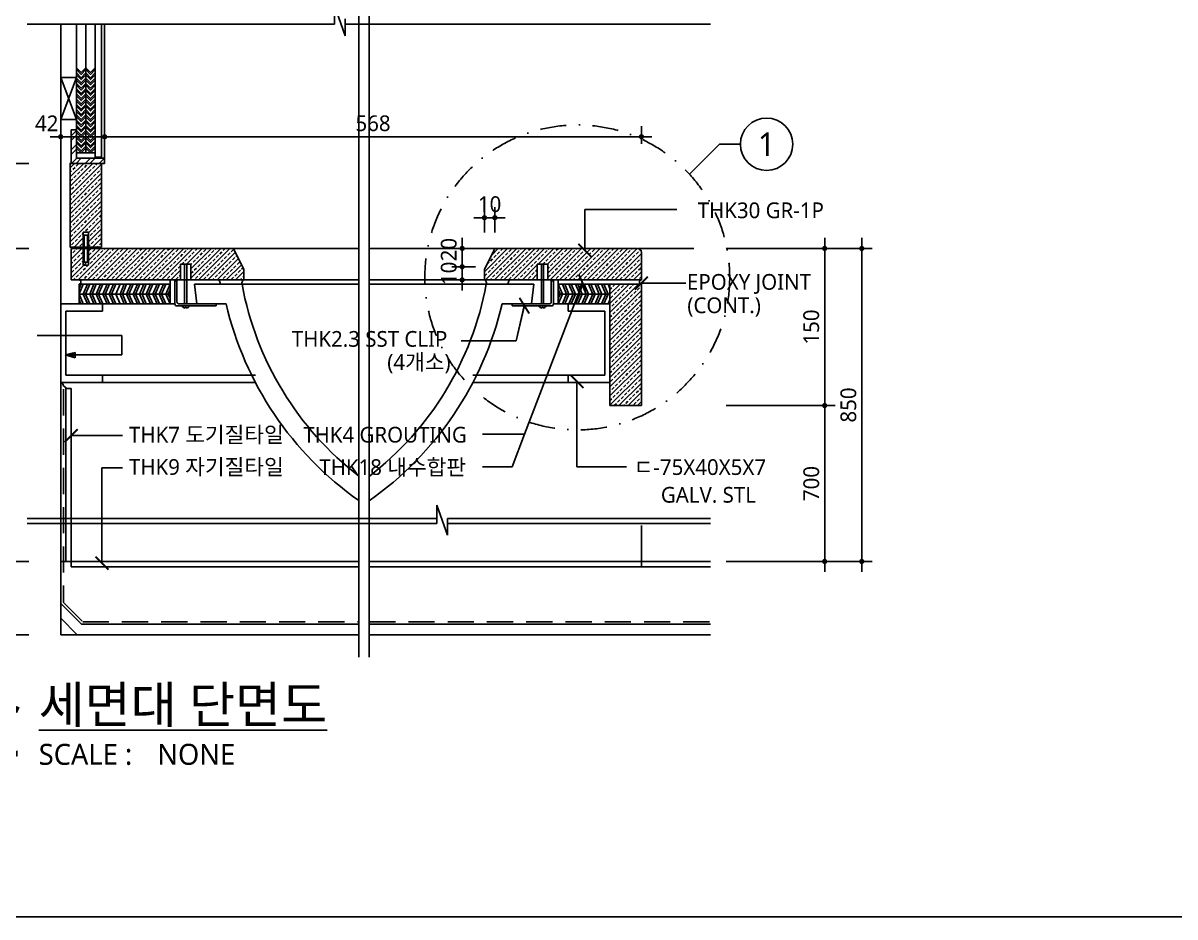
# Model space of a CAD drawing. Header units: millimetres. Extents: x 5 to 8415, y 10 to 5950.
# Drawn here: x 1299 to 3499, y 10 to 1717 of the extents above; entities that cross this region are included whole.
import ezdxf
from ezdxf.enums import TextEntityAlignment as Align

# ---------------------------------------------------------------- set-up
doc = ezdxf.new("R2010")
doc.units = ezdxf.units.MM
doc.header["$LTSCALE"] = 100
doc.linetypes.add('DASHDOT', pattern=[1, 0.5, -0.25, 0, -0.25])
doc.linetypes.add('DASHED', pattern=[0.75, 0.5, -0.25])
doc.layers.get('Defpoints').update_dxf_attribs({"color": 137})
for name, color, linetype in [('3TXT', 3, 'Continuous'), ('A-Leader', 6, 'Continuous'), ('a-TAG-1', 6, 'Continuous'), ('DIM', 7, 'Continuous'), ('ELE', 7, 'Continuous'), ('FIN', 5, 'Continuous'), ('HAT', 5, 'Continuous'), ('SYM-LEAD', 6, 'Continuous'), ('TAG', 6, 'Continuous'), ('TILE', 10, 'Continuous'), ('TXT', 3, 'Continuous'), ('WAL', 3, 'Continuous')]:
    doc.layers.add(name, color=color, linetype=linetype)
doc.styles.add('ARIAL', font='malgun.ttf')
doc.styles.add('굴림체(옥산)', font='malgun.ttf')
doc.styles.add('맑은고딕', font='malgun.ttf')
doc.styles.add('스타일1', font='malgun.ttf')
doc.styles.add('스타일2', font='malgun.ttf')
doc.dimstyles.new('CJA-1', dxfattribs={"dimscale": 50, "dimtxt": 3, "dimasz": 1, "dimexe": 2, "dimexo": 3, "dimgap": 1, "dimtad": 1, "dimdec": 0, "dimdsep": 46, "dimlunit": 6, "dimtxsty": '굴림체(옥산)', "dimblk": 'CJDOT', "dimcen": 0.09, "dimclrd": 256, "dimclre": 256, "dimclrt": 3, "dimazin": 2, "dimtfac": 1, "dimtdec": 0, "dimtix": 1, "dimtmove": 2, "dimatfit": 3, "dimldrblk": 'CJDOT', "dimfxl": 1, "dimtolj": 1, "dimtzin": 0, "dimarcsym": 0})
doc.dimstyles.new('DIM-QD 1', dxfattribs={"dimtxt": 3, "dimasz": 1.5, "dimexe": 1, "dimexo": 0, "dimgap": 1, "dimtad": 1, "dimdec": 3, "dimdsep": 46, "dimtxsty": 'ARIAL', "dimblk1": 'ARCHTICK', "dimblk2": 'ARCHTICK', "dimsah": 1, "dimcen": 0, "dimclrd": 256, "dimclre": 256, "dimclrt": 3, "dimazin": 2, "dimtfac": 1, "dimtdec": 3, "dimtix": 1, "dimtmove": 2, "dimatfit": 3, "dimldrblk": 'ARCHTICK', "dimfxl": 1, "dimtolj": 1, "dimtzin": 0, "dimarcsym": 0})
pattern_1 = [(45, (-4276.436, 124.019), (-8.838835, 8.838835), []), (45, (-4267.598, 124.019), (-8.838835, 8.838835), [6.25, -3.125])]

# ---------------------------------------------------------------- blocks, each defined once
blk = doc.blocks.new('CJDOT')
blk.add_line((-2, 0), (2, 0))
at = {"const_width": 0.5}
blk.add_lwpolyline([(-0.25, 0, 1), (0.25, 0, 1)], format="xyb", close=True, dxfattribs=at)
blk = doc.blocks.new('*D8')
at = {"layer": 'Defpoints', "color": 0, "transparency": 16777216}
for p in [(1454.6, 1499.5), (1454.6, 1456.1), (2480, 1456.1)]:
    blk.add_point(p, dxfattribs=at)
at = {"layer": 'DIM', "lineweight": -2, "transparency": 16777216}
for p, q in [((1454.6, 1486.1), (1454.6, 1519.5)), ((2480, 1486.1), (2480, 1519.5)), ((2470, 1499.5), (1464.6, 1499.5))]:
    blk.add_line(p, q, dxfattribs=at)
at = {"layer": 'DIM', "lineweight": -2, "transparency": 16777216, "xscale": 10, "yscale": 10, "zscale": 10, "rotation": 180}
blk.add_blockref('CJDOT', (1454.6, 1499.5), dxfattribs=at)
at = {"layer": 'DIM', "lineweight": -2, "transparency": 16777216, "xscale": 10, "yscale": 10, "zscale": 10}
blk.add_blockref('CJDOT', (2480, 1499.5), dxfattribs=at)
at = {"layer": 'DIM', "color": 3, "transparency": 16777216, "insert": (1967.3, 1525), "char_height": 30, "attachment_point": 5, "style": '맑은고딕'}
blk.add_mtext('\\A1;568', dxfattribs=at)
blk = doc.blocks.new('*D12')
at = {"layer": 'Defpoints', "color": 0, "transparency": 16777216}
for p in [(1339.5, 688.4), (1160.7, 548.4), (1339.5, 548.4)]:
    blk.add_point(p, dxfattribs=at)
at = {"layer": 'DIM', "lineweight": -2, "transparency": 16777216}
for p, q in [((1309.5, 688.4), (1140.7, 688.4)), ((1160.7, 678.4), (1160.7, 558.4)), ((1309.5, 548.4), (1140.7, 548.4))]:
    blk.add_line(p, q, dxfattribs=at)
at = {"layer": 'DIM', "lineweight": -2, "transparency": 16777216, "xscale": 10, "yscale": 10, "zscale": 10}
for p, rotation in [((1160.7, 688.4), 90), ((1160.7, 548.4), 270)]:
    blk.add_blockref('CJDOT', p, dxfattribs=dict(at, rotation=rotation))
at = {"layer": 'DIM', "color": 3, "transparency": 16777216, "insert": (1135.1, 618.4), "char_height": 30, "attachment_point": 5, "rotation": 90, "style": '맑은고딕'}
blk.add_mtext('\\A1;100', dxfattribs=at)
blk = doc.blocks.new('*D13')
at = {"layer": 'Defpoints', "color": 0, "transparency": 16777216}
for p in [(1160.7, 1286.1), (1266.7, 1286.1), (1339.5, 688.4)]:
    blk.add_point(p, dxfattribs=at)
at = {"layer": 'DIM', "lineweight": -2, "transparency": 16777216}
for p, q in [((1236.7, 1286.1), (1140.7, 1286.1)), ((1160.7, 698.4), (1160.7, 1276.1)), ((1309.5, 688.4), (1140.7, 688.4))]:
    blk.add_line(p, q, dxfattribs=at)
at = {"layer": 'DIM', "lineweight": -2, "transparency": 16777216, "xscale": 10, "yscale": 10, "zscale": 10}
for p, rotation in [((1160.7, 1286.1), 90), ((1160.7, 688.4), 270)]:
    blk.add_blockref('CJDOT', p, dxfattribs=dict(at, rotation=rotation))
at = {"layer": 'DIM', "color": 3, "transparency": 16777216, "insert": (1135.2, 987.2), "char_height": 30, "attachment_point": 5, "rotation": 90, "style": '맑은고딕'}
blk.add_mtext('\\A1;850', dxfattribs=at)
blk = doc.blocks.new('*D14')
at = {"layer": 'Defpoints', "color": 0, "transparency": 16777216}
for p in [(1160.7, 2012.5), (1323.6, 2012.5), (1339.5, 1448.6)]:
    blk.add_point(p, dxfattribs=at)
at = {"layer": 'DIM', "lineweight": -2, "transparency": 16777216}
for p, q in [((1293.6, 2012.5), (1140.7, 2012.5)), ((1160.7, 1458.6), (1160.7, 2002.5)), ((1309.5, 1448.6), (1140.7, 1448.6))]:
    blk.add_line(p, q, dxfattribs=at)
at = {"layer": 'DIM', "lineweight": -2, "transparency": 16777216, "xscale": 10, "yscale": 10, "zscale": 10}
for p, rotation in [((1160.7, 2012.5), 90), ((1160.7, 1448.6), 270)]:
    blk.add_blockref('CJDOT', p, dxfattribs=dict(at, rotation=rotation))
at = {"layer": 'DIM', "color": 3, "transparency": 16777216, "insert": (1135.5, 1730.6), "char_height": 30, "attachment_point": 5, "rotation": 90, "style": '맑은고딕'}
blk.add_mtext('\\A1;VAR.', dxfattribs=at)
blk = doc.blocks.new('*D15')
at = {"layer": 'Defpoints', "color": 0, "transparency": 16777216}
for p in [(1160.7, 1448.6), (1339.5, 1448.6), (1339.5, 1286.1)]:
    blk.add_point(p, dxfattribs=at)
at = {"layer": 'DIM', "lineweight": -2, "transparency": 16777216}
for p, q in [((1309.5, 1448.6), (1140.7, 1448.6)), ((1160.7, 1296.1), (1160.7, 1438.6)), ((1309.5, 1286.1), (1140.7, 1286.1))]:
    blk.add_line(p, q, dxfattribs=at)
at = {"layer": 'DIM', "lineweight": -2, "transparency": 16777216, "xscale": 10, "yscale": 10, "zscale": 10}
for p, rotation in [((1160.7, 1448.6), 90), ((1160.7, 1286.1), 270)]:
    blk.add_blockref('CJDOT', p, dxfattribs=dict(at, rotation=rotation))
at = {"layer": 'DIM', "color": 3, "transparency": 16777216, "insert": (1135.3, 1367.4), "char_height": 30, "attachment_point": 5, "rotation": 90, "style": '맑은고딕'}
blk.add_mtext('\\A1;{\\f굴림|b0|i0|c129|p49;100}', dxfattribs=at)
blk = doc.blocks.new('*D25')
at = {"layer": 'Defpoints', "color": 0, "transparency": 16777216}
for p in [(2612.1, 986.1), (2612.1, 688.4), (2830.1, 688.4)]:
    blk.add_point(p, dxfattribs=at)
at = {"layer": 'DIM', "lineweight": -2, "transparency": 16777216}
for p, q in [((2642.1, 986.1), (2850.1, 986.1)), ((2830.1, 976.1), (2830.1, 698.4)), ((2642.1, 688.4), (2850.1, 688.4))]:
    blk.add_line(p, q, dxfattribs=at)
at = {"layer": 'DIM', "lineweight": -2, "transparency": 16777216, "xscale": 10, "yscale": 10, "zscale": 10}
for p, rotation in [((2830.1, 986.1), 90), ((2830.1, 688.4), 270)]:
    blk.add_blockref('CJDOT', p, dxfattribs=dict(at, rotation=rotation))
at = {"layer": 'DIM', "color": 3, "transparency": 16777216, "insert": (2804.6, 837.2), "char_height": 30, "attachment_point": 5, "rotation": 90, "style": '맑은고딕'}
blk.add_mtext('\\A1;700', dxfattribs=at)
blk = doc.blocks.new('*D26')
at = {"layer": 'Defpoints', "color": 0, "transparency": 16777216}
for p in [(2765.3, 1286.1), (2901, 1286.1), (2765.3, 688.4)]:
    blk.add_point(p, dxfattribs=at)
at = {"layer": 'DIM', "lineweight": -2, "transparency": 16777216}
for p, q in [((2795.3, 1286.1), (2921, 1286.1)), ((2901, 698.4), (2901, 1276.1)), ((2795.3, 688.4), (2921, 688.4))]:
    blk.add_line(p, q, dxfattribs=at)
at = {"layer": 'DIM', "lineweight": -2, "transparency": 16777216, "xscale": 10, "yscale": 10, "zscale": 10}
for p, rotation in [((2901, 1286.1), 90), ((2901, 688.4), 270)]:
    blk.add_blockref('CJDOT', p, dxfattribs=dict(at, rotation=rotation))
at = {"layer": 'DIM', "color": 3, "transparency": 16777216, "insert": (2875.5, 987.2), "char_height": 30, "attachment_point": 5, "rotation": 90, "style": '맑은고딕'}
blk.add_mtext('\\A1;850', dxfattribs=at)
blk = doc.blocks.new('*D27')
at = {"layer": 'Defpoints', "color": 0, "transparency": 16777216}
for p in [(2137.6, 1286.1), (2192.8, 1286.1), (2192.8, 1251.1)]:
    blk.add_point(p, dxfattribs=at)
at = {"layer": 'DIM', "lineweight": -2, "transparency": 16777216}
for p, q in [((2137.6, 1296.1), (2137.6, 1306.1)), ((2162.8, 1286.1), (2117.6, 1286.1)), ((2137.6, 1251.1), (2137.6, 1286.1)), ((2162.8, 1251.1), (2117.6, 1251.1)), ((2137.6, 1241.1), (2137.6, 1231.1))]:
    blk.add_line(p, q, dxfattribs=at)
at = {"layer": 'DIM', "lineweight": -2, "transparency": 16777216, "xscale": 10, "yscale": 10, "zscale": 10}
for p, rotation in [((2137.6, 1286.1), 270), ((2137.6, 1251.1), 90)]:
    blk.add_blockref('CJDOT', p, dxfattribs=dict(at, rotation=rotation))
at = {"layer": 'DIM', "color": 3, "transparency": 16777216, "insert": (2112.1, 1268.6), "char_height": 30, "attachment_point": 5, "rotation": 90, "style": '맑은고딕'}
blk.add_mtext('\\A1;   20', dxfattribs=at)
blk = doc.blocks.new('*D28')
at = {"layer": 'Defpoints', "color": 0, "transparency": 16777216}
for p in [(2137.6, 1251.1), (2192.8, 1251.1), (2192.8, 1226.1)]:
    blk.add_point(p, dxfattribs=at)
at = {"layer": 'DIM', "lineweight": -2, "transparency": 16777216}
for p, q in [((2137.6, 1261.1), (2137.6, 1271.1)), ((2162.8, 1251.1), (2117.6, 1251.1)), ((2137.6, 1226.1), (2137.6, 1251.1)), ((2162.8, 1226.1), (2117.6, 1226.1)), ((2137.6, 1216.1), (2137.6, 1206.1))]:
    blk.add_line(p, q, dxfattribs=at)
at = {"layer": 'DIM', "lineweight": -2, "transparency": 16777216, "xscale": 10, "yscale": 10, "zscale": 10}
for p, rotation in [((2137.6, 1251.1), 270), ((2137.6, 1226.1), 90)]:
    blk.add_blockref('CJDOT', p, dxfattribs=dict(at, rotation=rotation))
at = {"layer": 'DIM', "color": 3, "transparency": 16777216, "insert": (2112.1, 1238.6), "char_height": 30, "attachment_point": 5, "rotation": 90, "style": '맑은고딕'}
blk.add_mtext('\\A1;10', dxfattribs=at)
blk = doc.blocks.new('*D29')
at = {"layer": 'Defpoints', "color": 0, "transparency": 16777216}
for p in [(2180, 1344.9), (2180, 1286.3), (2200, 1286.3)]:
    blk.add_point(p, dxfattribs=at)
at = {"layer": 'DIM', "lineweight": -2, "transparency": 16777216}
for p, q in [((2180, 1316.3), (2180, 1364.9)), ((2200, 1316.3), (2200, 1364.9)), ((2170, 1344.9), (2160, 1344.9)), ((2200, 1344.9), (2180, 1344.9)), ((2210, 1344.9), (2220, 1344.9))]:
    blk.add_line(p, q, dxfattribs=at)
at = {"layer": 'DIM', "lineweight": -2, "transparency": 16777216, "xscale": 10, "yscale": 10, "zscale": 10}
blk.add_blockref('CJDOT', (2180, 1344.9), dxfattribs=at)
at = {"layer": 'DIM', "lineweight": -2, "transparency": 16777216, "xscale": 10, "yscale": 10, "zscale": 10, "rotation": 180}
blk.add_blockref('CJDOT', (2200, 1344.9), dxfattribs=at)
at = {"layer": 'DIM', "color": 3, "transparency": 16777216, "insert": (2190, 1370.5), "char_height": 30, "attachment_point": 5, "style": '맑은고딕'}
blk.add_mtext('\\A1;10', dxfattribs=at)
blk = doc.blocks.new('*D30')
at = {"layer": 'Defpoints', "color": 0, "transparency": 16777216}
for p in [(2612.1, 1286.1), (2612.1, 986.1), (2830.1, 986.1)]:
    blk.add_point(p, dxfattribs=at)
at = {"layer": 'DIM', "lineweight": -2, "transparency": 16777216}
for p, q in [((2642.1, 1286.1), (2850.1, 1286.1)), ((2830.1, 1276.1), (2830.1, 996.1)), ((2642.1, 986.1), (2850.1, 986.1))]:
    blk.add_line(p, q, dxfattribs=at)
at = {"layer": 'DIM', "lineweight": -2, "transparency": 16777216, "xscale": 10, "yscale": 10, "zscale": 10}
for p, rotation in [((2830.1, 1286.1), 90), ((2830.1, 986.1), 270)]:
    blk.add_blockref('CJDOT', p, dxfattribs=dict(at, rotation=rotation))
at = {"layer": 'DIM', "color": 3, "transparency": 16777216, "insert": (2804.5, 1136.1), "char_height": 30, "attachment_point": 5, "rotation": 90, "style": '맑은고딕'}
blk.add_mtext('\\A1;150', dxfattribs=at)
blk = doc.blocks.new('*D52')
at = {"layer": 'Defpoints', "color": 0, "transparency": 16777216}
for p in [(1454.6, 1499.5), (1370.6, 1456.1), (1454.6, 1456.1)]:
    blk.add_point(p, dxfattribs=at)
at = {"layer": 'DIM', "lineweight": -2, "transparency": 16777216}
for p, q in [((1370.6, 1486.1), (1370.6, 1519.5)), ((1454.6, 1486.1), (1454.6, 1519.5)), ((1380.6, 1499.5), (1444.6, 1499.5))]:
    blk.add_line(p, q, dxfattribs=at)
at = {"layer": 'DIM', "lineweight": -2, "transparency": 16777216, "xscale": 10, "yscale": 10, "zscale": 10, "rotation": 180}
blk.add_blockref('CJDOT', (1370.6, 1499.5), dxfattribs=at)
at = {"layer": 'DIM', "lineweight": -2, "transparency": 16777216, "xscale": 10, "yscale": 10, "zscale": 10}
blk.add_blockref('CJDOT', (1454.6, 1499.5), dxfattribs=at)
at = {"layer": 'DIM', "color": 3, "transparency": 16777216, "insert": (1343.9, 1525), "char_height": 30, "attachment_point": 5, "style": '맑은고딕'}
blk.add_mtext('\\A1;42', dxfattribs=at)
blk = doc.blocks.new('dwgtitle')
at = {"layer": '3TXT', "color": 3, "style": '스타일1'}
blk.add_text('SCALE :', height=400, dxfattribs=at).set_placement((523758, 1042197))
for tag, p, height in [('%%UTITLE', (523758, 1042996), 700), ('1/100', (526022, 1042197), 400)]:
    blk.add_attdef(tag, p, '', height=height, dxfattribs=at)
at = {"layer": '3TXT', "color": 6, "style": '스타일2'}
blk.add_attdef('A', text='', height=1000, dxfattribs=at).set_placement((523022, 1042837), align=Align.MIDDLE)
blk = doc.blocks.new('T-8')
at = {"layer": 'TAG', "color": 2}
blk.add_circle((0, 0), 5, dxfattribs=at)
at = {"layer": 'TAG', "color": 3, "style": '스타일1'}
blk.add_attdef('1', text='', height=4.5, dxfattribs=at).set_placement((0, 0), align=Align.MIDDLE)
blk = doc.blocks.new('_ArchTick')
at = {"color": 0, "linetype": 'ByBlock', "const_width": 0.15}
blk.add_lwpolyline([(-0.5, -0.5), (0.5, 0.5)], dxfattribs=at)

msp = doc.modelspace()

# ---------------------------------------------------------------- hatches: boundary and pattern name
at = {"layer": 'FIN'}
h = msp.add_hatch(dxfattribs=at)
h.set_pattern_fill('ANSI32', color=256, scale=50, style=0)
h.set_pattern_definition([(45, (-4276.436, -29.345), (-13.25825, 13.25825), []), (45, (-4267.598, -29.345), (-13.25825, 13.25825), [])])
h.paths.add_polyline_path([(1454.6094, 1458.6235), (1400.6094, 1458.6235), (1400.6094, 1512.6235), (1390.6094, 1512.6235), (1390.6094, 1448.6235), (1448.6094, 1448.6235), (1454.6094, 1448.6235)])
at = {"layer": 'HAT'}
h = msp.add_hatch(dxfattribs=at)
h.set_pattern_fill('ANSI33', color=8, scale=50, style=0)
h.set_pattern_definition(pattern_1)
h.paths.add_polyline_path([(1448.6094, 1448.6235), (1388.6094, 1448.6235), (1388.6094, 1288.87), (1413.7047, 1288.87), (1413.7047, 1317.1669), (1423.514, 1317.1669), (1423.514, 1288.87), (1448.6094, 1288.87)])
h.paths.add_polyline_path([(1599.415, 1226.0907), (1599.415, 1256.0907), (1619.415, 1256.0907), (1619.415, 1226.0907), (1720.6094, 1226.0907), (1720.6094, 1246.0907), (1700.6094, 1286.0907), (1421.5521, 1286.0907), (1421.5521, 1260.1905), (1415.6666, 1260.1905), (1415.6666, 1286.0907), (1390.6094, 1286.0907), (1390.6094, 1226.0907)])
h = msp.add_hatch(dxfattribs=at)
h.set_pattern_fill('ANSI33', color=8, scale=50, style=0)
h.set_pattern_definition(pattern_1)
h.paths.add_polyline_path([(2281.1566, 1256.0907), (2301.1566, 1256.0907), (2301.1566, 1226.0907), (2479.9622, 1226.0907), (2479.9622, 1278.5907, 0.414213562), (2472.4622, 1286.0907), (2372.6414, 1286.0907), (2372.0063, 1283.8872), (2371.4491, 1286.0907), (2199.9622, 1286.0907), (2179.9622, 1246.0907), (2179.9622, 1226.0907), (2281.1566, 1226.0907)])
h.paths.add_polyline_path([(2479.9622, 1218.0907), (2419.9622, 1218.0907), (2419.9622, 992.5907), (2419.9622, 986.0907), (2479.9622, 986.0907)])

# ---------------------------------------------------------------- linework, layer by layer
msp.add_lwpolyline([(8414.9677, 9.5719), (4.9677, 9.5719), (4.9677, 5949.5719), (8414.9677, 5949.5719)], close=True)
at = {"layer": 'A-Leader', "ltscale": 0.2}
for p, q in [((2372.0063, 1360.2598), (2547.5977, 1360.2598)), ((2367.1841, 1220.1647), (2359.6223, 1205.8822)), ((2363.643, 1204.4235), (2367.1841, 1220.1647)), ((2482.0371, 1219.9881), (2547.5977, 1219.9881)), ((2359.6223, 1205.8822), (2363.643, 1204.4235)), ((2255.7734, 1174.7342), (2240.5507, 1109.6675)), ((1487.2294, 1119.8299), (1325.8183, 1119.8299)), ((1487.2294, 1119.8299), (1487.2294, 1082.7908)), ((1398.1943, 1087.6455), (1378.9974, 1082.7908)), ((1395.0094, 1084.7761), (1378.9974, 1082.7908)), ((1378.9974, 1082.7908), (1394.9949, 1080.499)), ((1378.9974, 1082.7908), (1398.1591, 1077.2685)), ((1381.201, 1082.7908), (1487.2294, 1082.7908)), ((1394.9949, 1080.499), (1395.0094, 1084.7761)), ((1398.1591, 1077.2685), (1398.1943, 1087.6455)), ((2356.895, 1030.0907), (2356.895, 869.2994)), ((2233.1536, 869.2994), (2176.4258, 869.2994))]:
    msp.add_line(p, q, dxfattribs=at)
at = {"layer": 'a-TAG-1', "color": 2, "ltscale": 0.2}
msp.add_lwpolyline([(2571.8657, 1427.7954), (2629.1891, 1485.142), (2669.1891, 1485.142)], dxfattribs=at)
at = {"layer": 'ELE'}
for p, q in [((1939.9737, 1286.0907), (1700.6094, 1286.0907)), ((1959.9737, 1286.0907), (2199.9622, 1286.0907)), ((1626.093, 1217.7574), (1630.6808, 1180.2574)), ((1717.0907, 1217.7574), (1626.093, 1217.7574)), ((1939.9737, 1217.7574), (1717.0907, 1217.7574)), ((1939.9737, 1226.0907), (1720.6094, 1226.0907)), ((1959.9737, 1226.0907), (2179.9622, 1226.0907)), ((1959.9737, 1217.7574), (2183.4808, 1217.7574)), ((2183.4808, 1217.7574), (2274.4785, 1217.7574)), ((2274.4785, 1217.7574), (2269.8907, 1180.2574)), ((1686.6162, 1180.2574), (1630.6808, 1180.2574)), ((2213.9554, 1180.2574), (2269.8907, 1180.2574))]:
    msp.add_line(p, q, dxfattribs=at)
at = {"layer": 'ELE', "color": 8}
for p, q in [((1405.6094, 1199.4126), (1413.6143, 1218.0907)), ((1405.6094, 1209.9126), (1409.1143, 1218.0907)), ((1413.4714, 1199.0907), (1421.6143, 1218.0907)), ((1417.9714, 1199.0907), (1426.1143, 1218.0907)), ((1425.9714, 1199.0907), (1434.1143, 1218.0907)), ((1430.4714, 1199.0907), (1438.6143, 1218.0907)), ((1438.4714, 1199.0907), (1446.6143, 1218.0907)), ((1442.9714, 1199.0907), (1451.1143, 1218.0907)), ((1450.9714, 1199.0907), (1459.1143, 1218.0907)), ((1455.4714, 1199.0907), (1463.6143, 1218.0907)), ((1463.4714, 1199.0907), (1471.6143, 1218.0907)), ((1467.9714, 1199.0907), (1476.1143, 1218.0907)), ((1475.9714, 1199.0907), (1484.1143, 1218.0907)), ((1475.9714, 1199.0907), (1484.1143, 1218.0907)), ((1483.9714, 1199.0907), (1492.1143, 1218.0907)), ((1488.4714, 1199.0907), (1496.6143, 1218.0907)), ((1496.4714, 1199.0907), (1504.6143, 1218.0907)), ((1500.9714, 1199.0907), (1509.1143, 1218.0907)), ((1508.9714, 1199.0907), (1517.1143, 1218.0907)), ((1513.4714, 1199.0907), (1521.6143, 1218.0907)), ((1521.4714, 1199.0907), (1529.6143, 1218.0907)), ((1525.9714, 1199.0907), (1534.1143, 1218.0907)), ((1533.9714, 1199.0907), (1542.1143, 1218.0907)), ((1538.4714, 1199.0907), (1546.6143, 1218.0907)), ((1546.4714, 1199.0907), (1554.6143, 1218.0907)), ((1550.9714, 1199.0907), (1559.1143, 1218.0907)), ((1558.9714, 1199.0907), (1567.1143, 1218.0907)), ((1563.4714, 1199.0907), (1571.6143, 1218.0907)), ((1571.4714, 1199.0907), (1579.6143, 1218.0907)), ((2329.1001, 1199.0907), (2320.9573, 1218.0907)), ((2337.1001, 1199.0907), (2328.9573, 1218.0907)), ((2341.6001, 1199.0907), (2333.4573, 1218.0907)), ((2349.6001, 1199.0907), (2341.4573, 1218.0907)), ((2354.1001, 1199.0907), (2345.9573, 1218.0907)), ((2362.1001, 1199.0907), (2353.9573, 1218.0907)), ((2366.6001, 1199.0907), (2358.4573, 1218.0907)), ((2374.6001, 1199.0907), (2366.4573, 1218.0907)), ((2379.1001, 1199.0907), (2370.9573, 1218.0907)), ((2387.1001, 1199.0907), (2378.9573, 1218.0907)), ((2391.6001, 1199.0907), (2383.4573, 1218.0907)), ((2399.6001, 1199.0907), (2391.4573, 1218.0907)), ((2404.1001, 1199.0907), (2395.9573, 1218.0907)), ((2412.1001, 1199.0907), (2403.9573, 1218.0907)), ((2416.6001, 1199.0907), (2408.4573, 1218.0907)), ((2419.9622, 1209.9126), (2416.4573, 1218.0907)), ((1405.6094, 1199.0907), (1579.6475, 1199.0907)), ((1405.6094, 1198.7689), (1413.6143, 1180.0907)), ((1413.4714, 1199.0907), (1421.6143, 1180.0907)), ((1417.9714, 1199.0907), (1426.1143, 1180.0907)), ((1425.9714, 1199.0907), (1434.1143, 1180.0907)), ((1430.4714, 1199.0907), (1438.6143, 1180.0907)), ((1438.4714, 1199.0907), (1446.6143, 1180.0907)), ((1442.9714, 1199.0907), (1451.1143, 1180.0907)), ((1450.9714, 1199.0907), (1459.1143, 1180.0907)), ((1455.4714, 1199.0907), (1463.6143, 1180.0907)), ((1463.4714, 1199.0907), (1471.6143, 1180.0907)), ((1467.9714, 1199.0907), (1476.1143, 1180.0907)), ((1475.9714, 1199.0907), (1484.1143, 1180.0907)), ((1475.9714, 1199.0907), (1484.1143, 1180.0907)), ((1483.9714, 1199.0907), (1492.1143, 1180.0907)), ((1488.4714, 1199.0907), (1496.6143, 1180.0907)), ((1496.4714, 1199.0907), (1504.6143, 1180.0907)), ((1500.9714, 1199.0907), (1509.1143, 1180.0907)), ((1508.9714, 1199.0907), (1517.1143, 1180.0907)), ((1513.4714, 1199.0907), (1521.6143, 1180.0907)), ((1521.4714, 1199.0907), (1529.6143, 1180.0907)), ((1525.9714, 1199.0907), (1534.1143, 1180.0907)), ((1533.9714, 1199.0907), (1542.1143, 1180.0907)), ((1538.4714, 1199.0907), (1546.6143, 1180.0907)), ((1546.4714, 1199.0907), (1554.6143, 1180.0907)), ((1550.9714, 1199.0907), (1559.1143, 1180.0907)), ((1558.9714, 1199.0907), (1567.1143, 1180.0907)), ((1563.4714, 1199.0907), (1571.6143, 1180.0907)), ((1571.4714, 1199.0907), (1579.6143, 1180.0907)), ((1575.9714, 1199.0907), (1579.6475, 1207.6682)), ((1575.9714, 1199.0907), (1579.6475, 1190.5132)), ((2324.6001, 1199.0907), (2320.924, 1207.6682)), ((2324.6001, 1199.0907), (2320.924, 1190.5132)), ((2419.9622, 1199.0907), (2320.924, 1199.0907)), ((2329.1001, 1199.0907), (2320.9573, 1180.0907)), ((2337.1001, 1199.0907), (2328.9573, 1180.0907)), ((2341.6001, 1199.0907), (2333.4573, 1180.0907)), ((2349.6001, 1199.0907), (2341.4573, 1180.0907)), ((2354.1001, 1199.0907), (2345.9573, 1180.0907)), ((2362.1001, 1199.0907), (2353.9573, 1180.0907)), ((2366.6001, 1199.0907), (2358.4573, 1180.0907)), ((2374.6001, 1199.0907), (2366.4573, 1180.0907)), ((2379.1001, 1199.0907), (2370.9573, 1180.0907)), ((2387.1001, 1199.0907), (2378.9573, 1180.0907)), ((2391.6001, 1199.0907), (2383.4573, 1180.0907)), ((2399.6001, 1199.0907), (2391.4573, 1180.0907)), ((2404.1001, 1199.0907), (2395.9573, 1180.0907)), ((2412.1001, 1199.0907), (2403.9573, 1180.0907)), ((2416.6001, 1199.0907), (2408.4573, 1180.0907)), ((1405.6094, 1188.2689), (1409.1143, 1180.0907)), ((1485.4264, 1180.0907), (1579.6475, 1180.0907)), ((2419.9622, 1188.2689), (2416.4573, 1180.0907))]:
    msp.add_line(p, q, dxfattribs=at)
at = {"layer": 'ELE'}
for centre, radius, start, end in [((1668.232, 1219.9216), 6.8525, 341.5890711, 64.1934154), ((1723.5925, 1219.9216), 6.8525, 115.8065846, 198.4109289), ((2306.8681, 1325.6554), 599.566, 190.3674417, 232.2705728), ((1593.7034, 1325.6554), 599.566, 307.6540538, 349.6325583), ((2176.9791, 1219.9216), 6.8525, 341.5890711, 64.1934154), ((2232.3396, 1219.9216), 6.8525, 115.8065846, 198.4109289), ((2306.8681, 1325.6554), 637.066, 193.1929281, 234.8364236), ((1593.7034, 1325.6554), 637.066, 305.094942, 346.8070719)]:
    msp.add_arc(centre, radius, start, end, dxfattribs=at)
at = {"layer": 'FIN'}
for p, q in [((1939.9737, 2166.5056), (1939.9737, 505.7283)), ((1959.9737, 2166.5056), (1959.9737, 505.7283)), ((1448.6094, 1460.6235), (1436.6094, 1460.6235)), ((2473.5264, 1286.0907), (2579.9622, 1286.0907)), ((1579.6475, 1226.0907), (1579.6475, 1180.2236)), ((2320.924, 1226.0907), (2320.924, 1180.0907)), ((2419.9622, 1218.0907), (2419.9622, 992.5907)), ((1370.6094, 1180.0907), (1484.6475, 1180.0907)), ((1370.6094, 1180.0907), (1370.6094, 1030.0907)), ((1450.6094, 1180.0907), (1450.6094, 1166.0907)), ((1480.6094, 1180.0907), (1579.6475, 1180.0907)), ((2320.924, 1180.0907), (2311.8417, 1180.0907)), ((2419.9622, 1180.0907), (2320.924, 1180.0907)), ((2339.9622, 1180.0907), (2339.9622, 1166.0907)), ((2419.9622, 1180.0907), (2419.9622, 1000.0907)), ((1380.6094, 1166.0907), (1380.6094, 1044.0907)), ((1380.6094, 1166.0907), (1450.6094, 1166.0907)), ((2409.9622, 1166.0907), (2339.9622, 1166.0907)), ((2409.9622, 1166.0907), (2409.9622, 1044.0907)), ((1380.6094, 1044.0907), (1450.6094, 1044.0907)), ((1450.6094, 1044.0907), (1450.6094, 1030.0907)), ((2339.9622, 1044.0907), (2339.9622, 1030.0907)), ((2409.9622, 1044.0907), (2339.9622, 1044.0907)), ((1370.6094, 1030.0907), (1450.6094, 1030.0907)), ((1371.4294, 1028.4181), (1374.6368, 1027.6168)), ((1374.6368, 1027.6168), (1376.2406, 1023.6102)), ((1376.2406, 1023.6102), (1382.6554, 1018.8022)), ((1380.6094, 1018.7738), (1390.6094, 1018.7738)), ((1380.6094, 1018.7738), (1380.6094, 891.9805)), ((1382.6554, 1018.8022), (1382.7029, 1018.7738)), ((1390.6094, 1018.7738), (1390.6094, 891.9805)), ((2419.9622, 1030.0907), (2339.9622, 1030.0907)), ((1380.6094, 912.9939), (1380.6094, 688.405)), ((1390.6094, 912.9939), (1390.6094, 678.405)), ((2479.9622, 757.0261), (2479.9622, 688.405)), ((1370.6094, 688.405), (1380.6094, 688.405)), ((1380.6094, 688.405), (1939.9737, 688.405)), ((1959.9737, 688.405), (2612.0637, 688.405)), ((2479.9622, 688.405), (2479.9622, 678.405)), ((1390.6094, 678.405), (1939.9737, 678.405)), ((1959.9737, 678.405), (2612.0637, 678.405)), ((1370.6094, 608.405), (1410.6094, 568.405)), ((1410.6094, 568.405), (1939.9737, 568.405)), ((1959.9737, 568.405), (2612.0637, 568.405))]:
    msp.add_line(p, q, dxfattribs=at)
at = {"layer": 'FIN', "linetype": 'DASHED'}
for p, q in [((1413.7047, 1288.87), (1413.7047, 1317.1669)), ((1413.7047, 1317.1669), (1423.514, 1317.1669)), ((1415.6666, 1311.2814), (1421.5521, 1311.2814)), ((1415.6666, 1260.1905), (1415.6666, 1311.2814)), ((1421.5521, 1260.1905), (1421.5521, 1311.2814)), ((1423.514, 1288.87), (1423.514, 1317.1669)), ((1413.7047, 1254.3049), (1413.7047, 1284.9463)), ((1423.514, 1254.3049), (1423.514, 1284.9463)), ((1415.6666, 1260.1905), (1421.5521, 1260.1905)), ((1413.7047, 1254.3049), (1423.514, 1254.3049))]:
    msp.add_line(p, q, dxfattribs=at)
at = {"layer": 'HAT', "color": 6}
for p, q in [((1607.415, 1180.2574), (1607.415, 1256.0907)), ((1611.415, 1180.2574), (1611.415, 1256.0907)), ((2289.1566, 1180.2574), (2289.1566, 1256.0907)), ((2293.1566, 1180.2574), (2293.1566, 1256.0907)), ((1588.7264, 1224.3069), (1588.7264, 1180.2574)), ((1592.7264, 1224.3069), (1588.7264, 1224.3069)), ((1592.7264, 1224.3069), (1592.7264, 1184.2574)), ((1619.415, 1226.0907), (1599.415, 1226.0907)), ((2281.1566, 1226.0907), (2301.1566, 1226.0907)), ((2307.8452, 1224.3069), (2311.8452, 1224.3069)), ((2307.8452, 1224.3069), (2307.8452, 1184.2574)), ((2311.8452, 1224.3069), (2311.8452, 1180.2574)), ((1544.4957, 1180.0907), (1588.5995, 1180.2574)), ((1667.422, 1176.2574), (1592.7264, 1176.2574)), ((1630.6808, 1180.2574), (1596.7264, 1180.2574)), ((1608.415, 1172.2565), (1608.415, 1174.2574)), ((1610.415, 1174.2574), (1608.415, 1174.2574)), ((1610.415, 1172.2565), (1610.415, 1174.2574)), ((1667.422, 1180.2574), (1667.422, 1176.2574)), ((2233.1495, 1180.2574), (2233.1495, 1176.2574)), ((2233.1495, 1176.2574), (2307.8452, 1176.2574)), ((2269.8907, 1180.2574), (2303.8452, 1180.2574)), ((2290.1566, 1174.2574), (2292.1566, 1174.2574)), ((2290.1566, 1172.2565), (2290.1566, 1174.2574)), ((2292.1566, 1172.2565), (2292.1566, 1174.2574)), ((1450.6094, 1044.0907), (1742.5149, 1044.0907)), ((2158.0567, 1044.0907), (2339.9622, 1044.0907)), ((1450.6094, 1030.0907), (1742.5149, 1030.0907)), ((2158.0567, 1030.0907), (2339.9622, 1030.0907)), ((2233.1536, 869.2994), (2256.8589, 931.3648))]:
    msp.add_line(p, q, dxfattribs=at)
for centre, radius, start, end in [((1592.7264, 1180.2574), 4, 180, 270), ((1596.7264, 1184.2574), 4, 180, 270), ((1609.415, 1180.2574), 8.0009, 209.9962501, 262.8200625), ((1609.415, 1180.2574), 8.0009, 277.1799375, 330.0037499), ((2291.1566, 1180.2574), 8.0009, 209.9962501, 262.8200625), ((2291.1566, 1180.2574), 8.0009, 277.1799375, 330.0037499), ((2303.8452, 1184.2574), 4, 270, 0), ((2307.8452, 1180.2574), 4, 270, 0)]:
    msp.add_arc(centre, radius, start, end, dxfattribs=at)
at = {"layer": 'TAG', "color": 2, "linetype": 'DASHDOT'}
msp.add_circle((2357.4555, 1230.7829), 291.1798, dxfattribs=at)
at = {"layer": 'TILE'}
msp.add_line((1436.6094, 1468.6235), (1400.6094, 1468.6235), dxfattribs=at)
for points in [[(1400.6094, 1631.2235), (1409.6094, 1622.2235), (1418.6094, 1631.2235)], [(1436.6094, 1631.2235), (1427.6094, 1622.2235), (1418.6094, 1631.2235)], [(1400.6094, 1627.6235), (1409.6094, 1618.6235), (1418.6094, 1627.6235)], [(1400.6094, 1621.2235), (1409.6094, 1612.2235), (1418.6094, 1621.2235)], [(1400.6094, 1617.6235), (1409.6094, 1608.6235), (1418.6094, 1617.6235)], [(1400.6094, 1611.2235), (1409.6094, 1602.2235), (1418.6094, 1611.2235)], [(1400.6094, 1607.6235), (1409.6094, 1598.6235), (1418.6094, 1607.6235)], [(1436.6094, 1627.6235), (1427.6094, 1618.6235), (1418.6094, 1627.6235)], [(1436.6094, 1621.2235), (1427.6094, 1612.2235), (1418.6094, 1621.2235)], [(1436.6094, 1617.6235), (1427.6094, 1608.6235), (1418.6094, 1617.6235)], [(1436.6094, 1611.2235), (1427.6094, 1602.2235), (1418.6094, 1611.2235)], [(1436.6094, 1607.6235), (1427.6094, 1598.6235), (1418.6094, 1607.6235)], [(1400.6094, 1601.2235), (1409.6094, 1592.2235), (1418.6094, 1601.2235)], [(1400.6094, 1597.6235), (1409.6094, 1588.6235), (1418.6094, 1597.6235)], [(1400.6094, 1591.2235), (1409.6094, 1582.2235), (1418.6094, 1591.2235)], [(1400.6094, 1587.6235), (1409.6094, 1578.6235), (1418.6094, 1587.6235)], [(1436.6094, 1601.2235), (1427.6094, 1592.2235), (1418.6094, 1601.2235)], [(1436.6094, 1597.6235), (1427.6094, 1588.6235), (1418.6094, 1597.6235)], [(1436.6094, 1591.2235), (1427.6094, 1582.2235), (1418.6094, 1591.2235)], [(1436.6094, 1587.6235), (1427.6094, 1578.6235), (1418.6094, 1587.6235)], [(1400.6094, 1581.2235), (1409.6094, 1572.2235), (1418.6094, 1581.2235)], [(1400.6094, 1577.6235), (1409.6094, 1568.6235), (1418.6094, 1577.6235)], [(1400.6094, 1571.2235), (1409.6094, 1562.2235), (1418.6094, 1571.2235)], [(1400.6094, 1567.6235), (1409.6094, 1558.6235), (1418.6094, 1567.6235)], [(1436.6094, 1581.2235), (1427.6094, 1572.2235), (1418.6094, 1581.2235)], [(1436.6094, 1577.6235), (1427.6094, 1568.6235), (1418.6094, 1577.6235)], [(1436.6094, 1571.2235), (1427.6094, 1562.2235), (1418.6094, 1571.2235)], [(1436.6094, 1567.6235), (1427.6094, 1558.6235), (1418.6094, 1567.6235)], [(1400.6094, 1561.2235), (1409.6094, 1552.2235), (1418.6094, 1561.2235)], [(1400.6094, 1557.6235), (1409.6094, 1548.6235), (1418.6094, 1557.6235)], [(1400.6094, 1551.2235), (1409.6094, 1542.2235), (1418.6094, 1551.2235)], [(1400.6094, 1547.6235), (1409.6094, 1538.6235), (1418.6094, 1547.6235)], [(1400.6094, 1541.2235), (1409.6094, 1532.2235), (1418.6094, 1541.2235)], [(1436.6094, 1561.2235), (1427.6094, 1552.2235), (1418.6094, 1561.2235)], [(1436.6094, 1557.6235), (1427.6094, 1548.6235), (1418.6094, 1557.6235)], [(1436.6094, 1551.2235), (1427.6094, 1542.2235), (1418.6094, 1551.2235)], [(1436.6094, 1547.6235), (1427.6094, 1538.6235), (1418.6094, 1547.6235)], [(1436.6094, 1541.2235), (1427.6094, 1532.2235), (1418.6094, 1541.2235)], [(1400.6094, 1537.6235), (1409.6094, 1528.6235), (1418.6094, 1537.6235)], [(1400.6094, 1531.2235), (1409.6094, 1522.2235), (1418.6094, 1531.2235)], [(1400.6094, 1527.6235), (1409.6094, 1518.6235), (1418.6094, 1527.6235)], [(1400.6094, 1521.2235), (1409.6094, 1512.2235), (1418.6094, 1521.2235)], [(1436.6094, 1537.6235), (1427.6094, 1528.6235), (1418.6094, 1537.6235)], [(1436.6094, 1531.2235), (1427.6094, 1522.2235), (1418.6094, 1531.2235)], [(1436.6094, 1527.6235), (1427.6094, 1518.6235), (1418.6094, 1527.6235)], [(1436.6094, 1521.2235), (1427.6094, 1512.2235), (1418.6094, 1521.2235)], [(1400.6094, 1517.6235), (1409.6094, 1508.6235), (1418.6094, 1517.6235)], [(1400.6094, 1511.2235), (1409.6094, 1502.2235), (1418.6094, 1511.2235)], [(1400.6094, 1507.6235), (1409.6094, 1498.6235), (1418.6094, 1507.6235)], [(1400.6094, 1501.2235), (1409.6094, 1492.2235), (1418.6094, 1501.2235)], [(1400.6094, 1497.6235), (1409.6094, 1488.6235), (1418.6094, 1497.6235)], [(1436.6094, 1517.6235), (1427.6094, 1508.6235), (1418.6094, 1517.6235)], [(1436.6094, 1511.2235), (1427.6094, 1502.2235), (1418.6094, 1511.2235)], [(1436.6094, 1507.6235), (1427.6094, 1498.6235), (1418.6094, 1507.6235)], [(1436.6094, 1501.2235), (1427.6094, 1492.2235), (1418.6094, 1501.2235)], [(1436.6094, 1497.6235), (1427.6094, 1488.6235), (1418.6094, 1497.6235)], [(1400.6094, 1491.2235), (1409.6094, 1482.2235), (1418.6094, 1491.2235)], [(1400.6094, 1487.6235), (1409.6094, 1478.6235), (1418.6094, 1487.6235)], [(1400.6094, 1481.2235), (1409.6094, 1472.2235), (1418.6094, 1481.2235)], [(1400.6094, 1477.6235), (1409.6094, 1468.6235), (1418.6094, 1477.6235)], [(1436.6094, 1491.2235), (1427.6094, 1482.2235), (1418.6094, 1491.2235)], [(1436.6094, 1487.6235), (1427.6094, 1478.6235), (1418.6094, 1487.6235)], [(1436.6094, 1481.2235), (1427.6094, 1472.2235), (1418.6094, 1481.2235)], [(1436.6094, 1477.6235), (1427.6094, 1468.6235), (1418.6094, 1477.6235)]]:
    msp.add_lwpolyline(points, dxfattribs=at)
at = {"layer": 'WAL'}
for p, q in [((1913.8707, 1692.1392), (1893.8707, 1749.9523)), ((1893.8707, 1749.9523), (1893.8707, 1714.4465)), ((1913.8707, 1724.4465), (1913.8707, 1692.1392)), ((1306.4591, 1714.4465), (1893.8707, 1714.4465)), ((1370.6094, 1714.4465), (1370.6094, 891.9805)), ((1400.6094, 1714.4465), (1400.6094, 1468.6235)), ((1418.6094, 1714.4465), (1418.6094, 1468.6235)), ((1436.6094, 1714.4465), (1436.6094, 1460.6235)), ((1448.6094, 1714.4465), (1448.6094, 1460.6235)), ((1454.6094, 1458.6235), (1454.6094, 1714.4465)), ((1913.8707, 1714.4465), (2612.0637, 1714.4465)), ((1370.6094, 1612.6235), (1400.6094, 1532.6235)), ((1370.6094, 1532.6235), (1400.6094, 1612.6235)), ((1440.6094, 1448.6235), (1405.2261, 1448.6235)), ((1390.6094, 1286.0907), (1390.6094, 1226.0907)), ((1390.6094, 1286.0907), (1700.6094, 1286.0907)), ((1700.6094, 1286.0907), (1720.6094, 1246.0907)), ((2199.9622, 1286.0907), (2179.9622, 1246.0907)), ((2472.4622, 1286.0907), (2199.9622, 1286.0907)), ((2479.9622, 1278.5907), (2479.9622, 1226.0907)), ((1599.415, 1226.0907), (1599.415, 1256.0907)), ((1599.415, 1256.0907), (1619.415, 1256.0907)), ((1619.415, 1226.0907), (1619.415, 1256.0907)), ((2301.1566, 1256.0907), (2281.1566, 1256.0907)), ((2281.1566, 1226.0907), (2281.1566, 1256.0907)), ((2301.1566, 1226.0907), (2301.1566, 1256.0907)), ((1720.6094, 1246.0907), (1720.6094, 1226.0907)), ((2179.9622, 1246.0907), (2179.9622, 1226.0907)), ((1390.6094, 1226.0907), (1599.415, 1226.0907)), ((1405.6094, 1218.0907), (1405.6094, 1180.0907)), ((1405.6094, 1218.0907), (1480.6094, 1218.0907)), ((1480.6094, 1218.0907), (1579.6475, 1218.0907)), ((1619.415, 1226.0907), (1720.6094, 1226.0907)), ((2281.1566, 1226.0907), (2179.9622, 1226.0907)), ((2479.9622, 1226.0907), (2301.1566, 1226.0907)), ((2419.9622, 1218.0907), (2320.924, 1218.0907)), ((2479.9622, 1218.0907), (2419.9622, 1218.0907)), ((2479.9622, 1218.0907), (2479.9622, 986.0907)), ((2419.9622, 1180.0907), (2419.9622, 986.0907)), ((2479.9622, 986.0907), (2419.9622, 986.0907)), ((1370.6094, 912.9939), (1370.6094, 548.405)), ((2089.2387, 796.1496), (2089.2387, 760.6438)), ((2109.2387, 738.3365), (2089.2387, 796.1496)), ((1306.4591, 770.6438), (2089.2387, 770.6438)), ((2109.2387, 770.6438), (2109.2387, 738.3365)), ((2109.2387, 770.6438), (2612.0637, 770.6438)), ((1306.4591, 760.6438), (2089.2387, 760.6438)), ((2109.2387, 760.6438), (2612.0637, 760.6438)), ((1370.6094, 580.1207), (1402.3251, 548.405)), ((1370.6094, 548.405), (1939.9737, 548.405)), ((1959.9737, 548.405), (2612.0637, 548.405))]:
    msp.add_line(p, q, dxfattribs=at)
at = {"layer": 'WAL', "linetype": 'DASHED'}
for p, q in [((1376.1707, 1017.2286), (1376.1707, 609.9146)), ((1376.1707, 609.9146), (1412.6804, 573.405)), ((1412.6804, 573.405), (1939.9737, 573.405)), ((1959.9737, 573.405), (2612.0637, 573.405))]:
    msp.add_line(p, q, dxfattribs=at)
at = {"layer": 'WAL'}
for points in [[(1400.6094, 1612.6235), (1400.6094, 1532.6235), (1370.6094, 1532.6235), (1370.6094, 1612.6235)], [(1390.6094, 1512.6235), (1400.6094, 1512.6235), (1400.6094, 1458.6235), (1454.6094, 1458.6235), (1454.6094, 1448.6235), (1390.6094, 1448.6235)], [(1448.6094, 1288.87), (1388.6094, 1288.87), (1388.6094, 1448.6235), (1448.6094, 1448.6235)]]:
    msp.add_lwpolyline(points, close=True, dxfattribs=at)
for centre, radius, start, end in [((2472.4622, 1278.5907), 7.5, 0, 90), ((1405.2379, 1222.0907), 4.0172, 275.3054897, 84.6945103), ((2480.3336, 1222.0907), 4.0172, 95.3054897, 264.6945103)]:
    msp.add_arc(centre, radius, start, end, dxfattribs=at)

# ---------------------------------------------------------------- block references
ref = msp.add_blockref('T-8', (2719.1891, 1485.142), dxfattribs=dict(xscale=-10, yscale=10, zscale=10, rotation=180))
ref.add_attrib('1', '1', dxfattribs={"layer": 'TAG', "color": 3, "height": 45, "style": '스타일1'}).set_placement((2719.1891, 1485.142), align=Align.MIDDLE)
at = {"layer": 'TAG', "linetype": 'Continuous'}
ref = msp.add_blockref('dwgtitle', (-51047.1176, -103919.6079), dxfattribs=dict(at, xscale=0.1000000000003638, yscale=0.1000000000003638, zscale=0.1000000000003638))
ref.add_attrib('%%UTITLE', '%%u세면대 단면도', (1328.638, 379.9699), dxfattribs={"color": 3, "height": 70, "style": '맑은고딕'})
ref.add_attrib('1/100', 'NONE', (1555.0995, 300.0985), dxfattribs={"color": 3, "height": 40, "style": '맑은고딕'})
ref.add_attrib('A', 'C', dxfattribs={"color": 6, "height": 100, "style": '맑은고딕'}).set_placement((1255.114, 364.0699), align=Align.MIDDLE)

# ---------------------------------------------------------------- texts
at = {"layer": 'TXT', "style": '스타일1'}
for s, p in [('THK30 GR-1P', (2708.1129, 1358.9883)), ('EPOXY JOINT', (2685.5229, 1222.2744)), ('(CONT.)', (2637.976, 1177.6069)), ('THK2.3 SST CLIP', (1960.7756, 1113.4597)), ('(4개소)', (2054.9846, 1069.3166)), ('THK7 도기질타일', (1648.8969, 930.5786)), ('THK4 GROUTING', (1990.2553, 930.4623)), ('THK9 자기질타일', (1648.8969, 868.9411)), ('THK18 내수합판', (2004.8574, 868.6176)), ('ㄷ-75X40X5X7', (2591.5978, 868.6014)), ('GALV. STL', (2607.9917, 815.7139))]:
    msp.add_text(s, height=30, dxfattribs=at).set_placement(p, align=Align.MIDDLE_CENTER)

# ---------------------------------------------------------------- dimensions: what is measured, and where the dimension line sits
at = {"layer": 'DIM'}
for base, p1, p2, angle, text, picture, middle in [((1160.7224, 2012.5056), (1339.487, 1448.6235), (1323.5531, 2012.5056), 270, 'VAR.', '*D14', (1135.4881, 1730.5645)), ((1160.7224, 1448.6235), (1339.487, 1286.0907), (1339.487, 1448.6235), 270, '{\\f굴림|b0|i0|c129|p49;100}', '*D15', (1135.303, 1367.3571)), ((1160.7224, 1286.0907), (1339.487, 688.405), (1266.6892, 1286.0907), 270, '850', '*D13', (1135.2231, 987.2478)), ((2137.6347, 1286.0907), (2192.7956, 1251.1471), (2192.7956, 1286.0907), 90, '   20', '*D27', (2112.1354, 1268.6189)), ((2830.1178, 986.0907), (2612.0637, 1286.0907), (2612.0637, 986.0907), 90, '150', '*D30', (2804.5369, 1136.0907)), ((2901.0072, 1286.0907), (2765.2835, 688.405), (2765.2835, 1286.0907), 90, '850', '*D26', (2875.5078, 987.2478)), ((2137.6347, 1251.1471), (2192.7956, 1226.0907), (2192.7956, 1251.1471), 90, '10', '*D28', (2112.0538, 1238.6189)), ((2830.1178, 688.405), (2612.0637, 986.0907), (2612.0637, 688.405), 90, '700', '*D25', (2804.6184, 837.2478)), ((1160.7224, 548.405), (1339.487, 688.405), (1339.487, 548.405), 270, '100', '*D12', (1135.1416, 618.405))]:
    dim = msp.add_linear_dim(base=base, p1=p1, p2=p2, angle=angle, text=text, dimstyle='CJA-1', override={"dimscale": 10, "dimtxsty": '맑은고딕'}, dxfattribs=at)
    dim.commit()
    dim.dimension.update_dxf_attribs({"geometry": picture, "text_midpoint": middle})
dim = msp.add_linear_dim(base=(1454.6094, 1499.5439), p1=(1370.6094, 1456.0961), p2=(1454.6094, 1456.0961), text='42', dimstyle='CJA-1', override={"dimscale": 10, "dimtxsty": '맑은고딕'}, dxfattribs=at)
dim.commit()
dim.dimension.update_dxf_attribs({"geometry": '*D52', "text_midpoint": (1343.881, 1525.0439), "dimtype": 160})
for base, p1, p2, text, picture, middle in [((1454.6094, 1499.5439), (2479.9622, 1456.0961), (1454.6094, 1456.0961), '568', '*D8', (1967.2858, 1525.0432)), ((2179.9622, 1344.8741), (2199.9622, 1286.2766), (2179.9622, 1286.2766), '10', '*D29', (2189.9622, 1370.4549))]:
    dim = msp.add_linear_dim(base=base, p1=p1, p2=p2, text=text, dimstyle='CJA-1', override={"dimscale": 10, "dimtxsty": '맑은고딕'}, dxfattribs=at)
    dim.commit()
    dim.dimension.update_dxf_attribs({"geometry": picture, "text_midpoint": middle})

# ---------------------------------------------------------------- leaders
at = {"layer": 'SYM-LEAD', "color": 6}
for points in [[(2372.0063, 1282.3385), (2372.0063, 1360.2598), (2421.9607, 1360.2598)], [(2367.3889, 1220.7552), (2256.8589, 931.3648), (2176.4866, 931.3648)], [(2479.8252, 1219.9915), (2545.2408, 1219.9915), (2564.6013, 1219.9915)], [(2256.3109, 1176.8711), (2240.5507, 1109.6675), (2135.3697, 1109.6675)], [(2356.8097, 1032.2943), (2356.8097, 869.2994), (2451.2963, 869.2994)], [(1390.6094, 928.7737), (1450.2853, 928.7737), (1488.7228, 928.7737)], [(1449.4181, 685.0642), (1449.4181, 867.1361), (1488.7228, 867.1361)]]:
    msp.add_leader(points, dimstyle='DIM-QD 1', override={"dimscale": 10, "dimasz": 2.5, "dimtad": 0, "dimclrd": 6}, dxfattribs=at)

doc.saveas('drawing.dxf')
